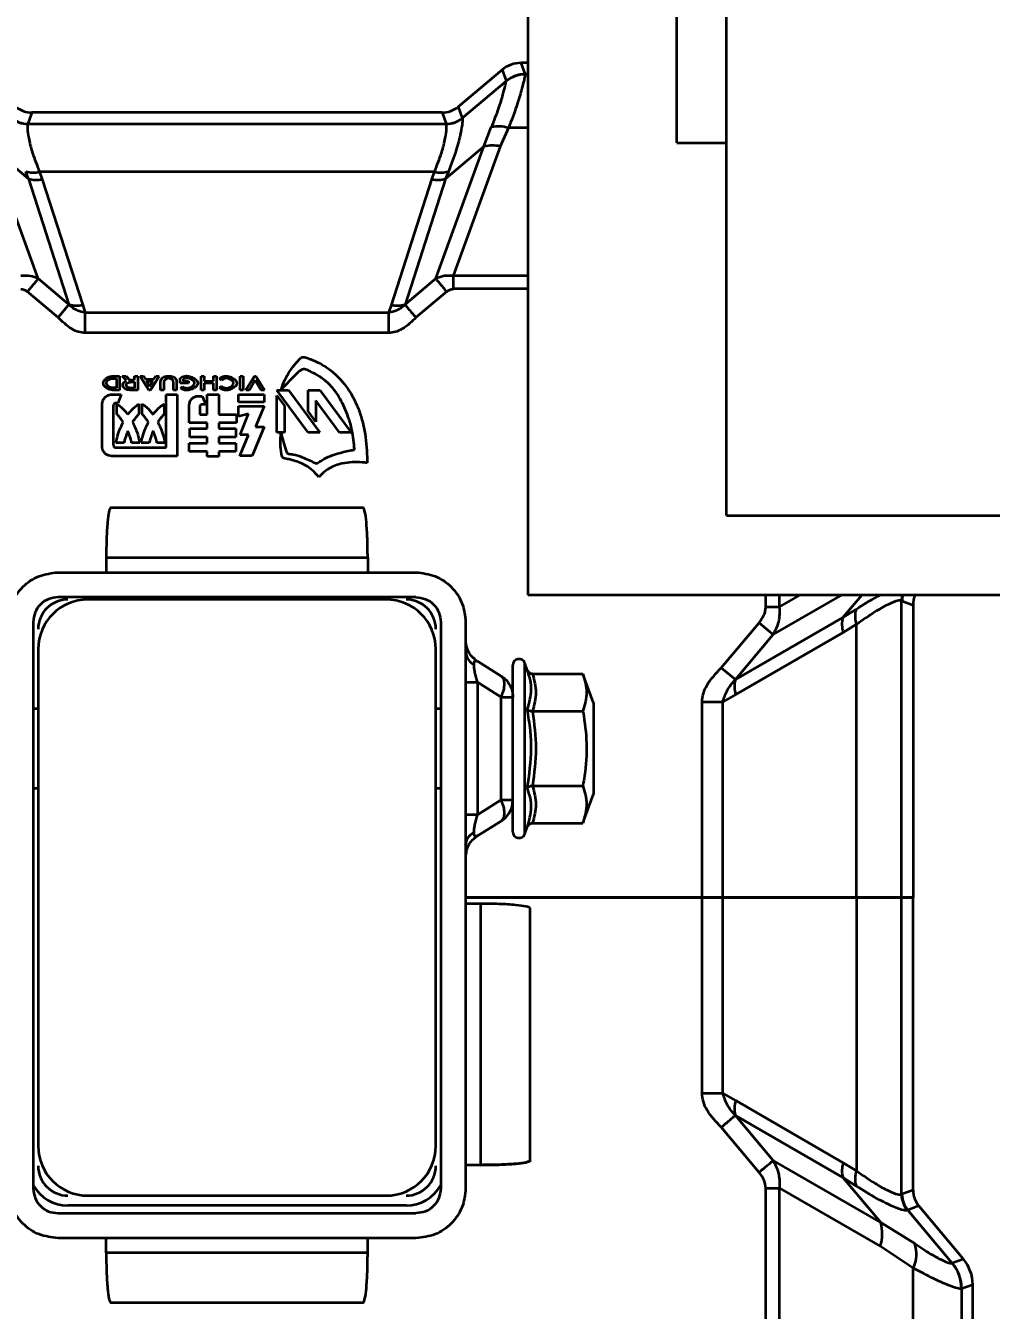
# Model space of a CAD drawing. Header units: millimetres. Extents: x 0 to 420, y 0 to 297.
# Drawn here: x 130.792 to 131.763, y 173.472 to 174.765 of the extents above; entities that cross this region are included whole.
import ezdxf

# ---------------------------------------------------------------- set-up
doc = ezdxf.new("R2010")
doc.units = ezdxf.units.MM
doc.layers.add('尺寸线层', color=150, linetype='Continuous')
doc.styles.add('SLDTEXTSTYLE2', font='TXT', dxfattribs={"width": 0.7})
doc.dimstyles.new('SLDDIMSTYLE0', dxfattribs={"dimtxt": 3.5, "dimasz": 3.302, "dimexe": 0, "dimexo": 0.0625, "dimgap": 0.875, "dimtad": 1, "dimdec": 1, "dimlfac": 100, "dimrnd": 1e-09, "dimzin": 12, "dimdsep": 46, "dimtxsty": 'SLDTEXTSTYLE2', "dimsah": 1, "dimcen": 0.09, "dimadec": 0, "dimazin": 3, "dimtfac": 1, "dimtdec": 3, "dimtofl": 0, "dimtmove": 0, "dimatfit": 3, "dimfxl": 0, "dimfrac": 2, "dimtolj": 1, "dimtzin": 12, "dimarcsym": 0})

# ---------------------------------------------------------------- blocks, each defined once
blk = doc.blocks.new('_D_6')
at = {"layer": '尺寸线层'}
for p, q in [((91.2154, 164.9172), (91.2154, 234.1922)), ((321.3154, 165.1871), (321.3154, 234.1922)), ((321.3154, 233.1922), (91.2154, 233.1922))]:
    blk.add_line(p, q, dxfattribs=at)
for points in [[(91.2154, 233.1922), (94.5174, 232.6842), (94.5174, 233.7002)], [(321.3154, 233.1922), (318.0134, 233.7002), (318.0134, 232.6842)]]:
    blk.add_solid(points, dxfattribs=at)
at = {"layer": '尺寸线层', "insert": (205.1726, 237.704), "char_height": 3.5, "attachment_point": 1, "style": 'SLDTEXTSTYLE2'}
blk.add_mtext('23010', dxfattribs=at)
blk = doc.blocks.new('_D_7')
at = {"layer": '尺寸线层'}
for p, q in [((70.597, 160.4022), (70.597, 246.1922)), ((332.8156, 175.1167), (332.8156, 246.1922)), ((332.8156, 245.1922), (70.597, 245.1922))]:
    blk.add_line(p, q, dxfattribs=at)
for points in [[(70.597, 245.1922), (73.899, 244.6842), (73.899, 245.7002)], [(332.8156, 245.1922), (329.5136, 245.7002), (329.5136, 244.6842)]]:
    blk.add_solid(points, dxfattribs=at)
at = {"layer": '尺寸线层', "insert": (202.8758, 249.704), "char_height": 3.5, "attachment_point": 1, "style": 'SLDTEXTSTYLE2'}
blk.add_mtext('26221.85', dxfattribs=at)

msp = doc.modelspace()

# ---------------------------------------------------------------- linework, layer by layer
at = {"color": 7, "linetype": 'Continuous', "lineweight": 35}
for p, q in [((131.297, 177.8203), (131.297, 174.1922)), ((131.497, 174.2722), (131.497, 177.4222)), ((131.447, 174.6472), (131.447, 177.0472)), ((131.2945, 174.7165), (131.2904, 174.7276)), ((131.297, 174.7276), (131.2904, 174.7276)), ((131.2712, 174.7206), (131.2269, 174.6834)), ((131.2712, 174.7206), (131.2752, 174.7095)), ((131.2945, 174.7165), (131.2945, 174.7161)), ((131.2945, 174.7165), (131.297, 174.7165)), ((131.2752, 174.7091), (131.231, 174.6721)), ((131.2752, 174.7095), (131.2752, 174.7091)), ((130.7982, 174.6776), (130.794, 174.6662)), ((131.2108, 174.6776), (130.7982, 174.6776)), ((131.2108, 174.6776), (131.215, 174.6662)), ((131.2269, 174.6834), (131.231, 174.6721)), ((130.794, 174.6661), (130.794, 174.6662)), ((131.215, 174.6661), (130.794, 174.6661)), ((131.215, 174.6661), (131.215, 174.6662)), ((131.231, 174.6721), (131.2311, 174.672)), ((131.2529, 174.6435), (131.2603, 174.663)), ((131.2775, 174.6622), (131.2693, 174.6436)), ((131.297, 174.6622), (131.2775, 174.6622)), ((131.447, 174.6472), (131.497, 174.6472)), ((130.8046, 174.5105), (130.7562, 174.6435)), ((130.7562, 174.6435), (130.7949, 174.611)), ((131.2045, 174.5105), (131.2529, 174.6435)), ((131.2529, 174.6435), (131.2142, 174.611)), ((131.2693, 174.6436), (131.2219, 174.5133)), ((130.7949, 174.611), (130.792, 174.6183)), ((130.7949, 174.611), (130.8355, 174.4845)), ((130.8059, 174.618), (130.8086, 174.6104)), ((131.2031, 174.618), (130.8059, 174.618)), ((130.8086, 174.6104), (130.8493, 174.4839)), ((131.1598, 174.4839), (131.2004, 174.6104)), ((131.2142, 174.611), (131.1735, 174.4845)), ((131.2004, 174.6104), (131.2031, 174.618)), ((131.2171, 174.6183), (131.2142, 174.611)), ((130.8355, 174.4845), (130.8046, 174.5105)), ((131.2045, 174.5105), (131.1735, 174.4845)), ((131.2219, 174.5133), (131.2219, 174.5001)), ((131.297, 174.5133), (131.2219, 174.5133)), ((130.8245, 174.4714), (130.7936, 174.4974)), ((131.2154, 174.4974), (131.1845, 174.4714)), ((131.297, 174.5001), (131.2219, 174.5001)), ((130.8245, 174.4714), (130.8355, 174.4845)), ((130.8493, 174.4839), (130.8518, 174.4762)), ((131.1573, 174.4762), (131.1598, 174.4839)), ((130.8518, 174.4559), (130.8518, 174.4762)), ((131.1573, 174.4762), (130.8518, 174.4762)), ((131.1573, 174.4559), (131.1573, 174.4762)), ((131.1573, 174.4559), (130.8518, 174.4559)), ((130.8787, 174.4123), (130.8864, 174.4123)), ((130.879, 174.4101), (130.8832, 174.4101)), ((130.8832, 174.4101), (130.8832, 174.4005)), ((130.8864, 174.4123), (130.8864, 174.3984)), ((130.889, 174.4123), (130.8929, 174.4123)), ((130.8935, 174.408), (130.889, 174.4123)), ((130.8929, 174.4123), (130.8967, 174.4084)), ((130.8976, 174.4085), (130.9014, 174.4085)), ((130.8977, 174.4065), (130.9014, 174.4065)), ((130.9014, 174.4123), (130.9047, 174.4123)), ((130.9014, 174.4085), (130.9014, 174.4123)), ((130.9014, 174.4065), (130.9014, 174.4004)), ((130.9047, 174.4123), (130.9047, 174.3984)), ((130.9071, 174.4123), (130.9104, 174.4123)), ((130.9158, 174.3984), (130.9071, 174.4123)), ((130.9104, 174.4123), (130.9123, 174.4092)), ((130.9123, 174.4092), (130.921, 174.4092)), ((130.9134, 174.4072), (130.9199, 174.4072)), ((130.9166, 174.4018), (130.9134, 174.4072)), ((130.9199, 174.4072), (130.9166, 174.4018)), ((130.9262, 174.4123), (130.9175, 174.3984)), ((130.921, 174.4092), (130.9228, 174.4123)), ((130.9228, 174.4123), (130.9262, 174.4123)), ((130.9277, 174.3984), (130.9277, 174.4067)), ((130.9309, 174.4061), (130.9309, 174.3984)), ((130.9407, 174.3984), (130.9407, 174.4061)), ((130.9438, 174.4067), (130.9438, 174.3984)), ((130.9472, 174.4054), (130.9472, 174.4104)), ((130.9556, 174.4054), (130.9472, 174.4054)), ((130.9479, 174.4002), (130.9499, 174.4019)), ((130.9504, 174.4092), (130.9504, 174.4074)), ((130.9504, 174.4074), (130.9556, 174.4074)), ((130.9556, 174.4074), (130.9556, 174.4054)), ((130.9683, 174.4123), (130.9715, 174.4123)), ((130.9683, 174.3984), (130.9683, 174.4123)), ((130.9715, 174.4123), (130.9715, 174.4073)), ((130.9715, 174.4073), (130.9807, 174.4073)), ((130.9715, 174.4053), (130.9715, 174.3984)), ((130.9807, 174.4053), (130.9715, 174.4053)), ((130.9807, 174.4123), (130.9838, 174.4123)), ((130.9807, 174.4073), (130.9807, 174.4123)), ((130.9807, 174.3984), (130.9807, 174.4053)), ((130.9838, 174.4123), (130.9838, 174.3984)), ((130.9894, 174.4083), (130.9869, 174.4098)), ((130.9869, 174.4009), (130.9894, 174.4024)), ((131.0076, 174.3984), (131.0076, 174.4123)), ((131.0076, 174.4123), (131.0108, 174.4123)), ((131.0108, 174.4123), (131.0108, 174.3984)), ((131.0134, 174.3984), (131.0221, 174.4123)), ((131.0228, 174.4083), (131.017, 174.3984)), ((131.0221, 174.4123), (131.0236, 174.4123)), ((131.0287, 174.3984), (131.0228, 174.4083)), ((131.0236, 174.4123), (131.0322, 174.3984)), ((130.8784, 174.3938), (130.8881, 174.3938)), ((130.8832, 174.4005), (130.8793, 174.4005)), ((130.8864, 174.3984), (130.8793, 174.3984)), ((130.8881, 174.3938), (130.8846, 174.3853)), ((130.9047, 174.3984), (130.8967, 174.3984)), ((130.9014, 174.4004), (130.8972, 174.4004)), ((130.9175, 174.3984), (130.9158, 174.3984)), ((130.9309, 174.3984), (130.9277, 174.3984)), ((130.9333, 174.3938), (130.9444, 174.3938)), ((130.9333, 174.3405), (130.9333, 174.3938)), ((130.9438, 174.3984), (130.9407, 174.3984)), ((130.9444, 174.3938), (130.9444, 174.332)), ((130.9657, 174.3923), (130.9695, 174.3923)), ((130.9715, 174.3984), (130.9683, 174.3984)), ((130.9695, 174.3923), (130.9732, 174.3839)), ((130.9744, 174.3938), (130.9863, 174.3938)), ((130.9744, 174.3739), (130.9744, 174.3938)), ((130.9838, 174.3984), (130.9807, 174.3984)), ((130.9863, 174.3938), (130.9863, 174.3739)), ((131.0059, 174.3862), (131.0059, 174.3938)), ((131.0059, 174.3938), (131.0319, 174.3938)), ((131.0108, 174.3984), (131.0076, 174.3984)), ((131.017, 174.3984), (131.0134, 174.3984)), ((131.0322, 174.3984), (131.0287, 174.3984)), ((131.0319, 174.3938), (131.0319, 174.3862)), ((131.0445, 174.3983), (131.0563, 174.3983)), ((131.076, 174.3558), (131.0445, 174.3983)), ((131.0445, 174.3558), (131.0445, 174.393)), ((131.0445, 174.393), (131.0524, 174.3824)), ((131.0563, 174.3983), (131.0879, 174.3558)), ((131.076, 174.3983), (131.0879, 174.3983)), ((131.076, 174.377), (131.076, 174.3983)), ((131.0879, 174.3983), (131.1195, 174.3558)), ((130.869, 174.3414), (130.869, 174.3845)), ((130.8801, 174.3827), (130.8801, 174.3431)), ((130.8846, 174.3853), (130.8828, 174.3853)), ((130.8836, 174.3743), (130.8836, 174.3845)), ((130.9058, 174.3845), (130.9058, 174.3743)), ((130.909, 174.3743), (130.909, 174.3845)), ((130.9313, 174.3845), (130.9313, 174.3743)), ((130.9564, 174.3655), (130.9564, 174.383)), ((130.9671, 174.3815), (130.9671, 174.3739)), ((130.9732, 174.3839), (130.9697, 174.3839)), ((131.0319, 174.3862), (131.0059, 174.3862)), ((131.0059, 174.3821), (131.0319, 174.3821)), ((131.0059, 174.3719), (131.0059, 174.3821)), ((131.0319, 174.3821), (131.0231, 174.3612)), ((131.0524, 174.3824), (131.0524, 174.3558)), ((131.0839, 174.3664), (131.076, 174.377)), ((131.1076, 174.3558), (131.0839, 174.3877)), ((131.0839, 174.3877), (131.0839, 174.3664)), ((130.9744, 174.3655), (130.9564, 174.3655)), ((130.9671, 174.3739), (130.9744, 174.3739)), ((130.9744, 174.3598), (130.9744, 174.3655)), ((130.9863, 174.3739), (131.004, 174.3739)), ((130.9863, 174.3655), (130.9863, 174.3598)), ((131.004, 174.3655), (130.9863, 174.3655)), ((131.004, 174.3739), (131.004, 174.3655)), ((131.0161, 174.3743), (131.0059, 174.3719)), ((131.0076, 174.3534), (131.0161, 174.3743)), ((130.9572, 174.3598), (130.9744, 174.3598)), ((130.9572, 174.351), (130.9572, 174.3598)), ((130.9744, 174.351), (130.9572, 174.351)), ((130.9744, 174.3449), (130.9744, 174.351)), ((130.9863, 174.3598), (131.0032, 174.3598)), ((130.9863, 174.351), (130.9863, 174.3449)), ((131.0032, 174.351), (130.9863, 174.351)), ((131.0032, 174.3598), (131.0032, 174.351)), ((131.0073, 174.3322), (131.0161, 174.3534)), ((131.0161, 174.3534), (131.0076, 174.3534)), ((131.0319, 174.3612), (131.0199, 174.3322)), ((131.0231, 174.3612), (131.0319, 174.3612)), ((131.0524, 174.3558), (131.0445, 174.3558)), ((131.0879, 174.3558), (131.076, 174.3558)), ((131.1195, 174.3558), (131.1076, 174.3558)), ((130.8909, 174.3452), (130.8827, 174.3452)), ((130.8828, 174.3405), (130.9333, 174.3405)), ((130.9067, 174.3452), (130.8985, 174.3452)), ((130.9163, 174.3452), (130.9081, 174.3452)), ((130.9321, 174.3452), (130.924, 174.3452)), ((130.9564, 174.3449), (130.9744, 174.3449)), ((130.9564, 174.3365), (130.9564, 174.3449)), ((130.9744, 174.3365), (130.9564, 174.3365)), ((130.9744, 174.3316), (130.9744, 174.3365)), ((130.9863, 174.3449), (131.0033, 174.3449)), ((130.9863, 174.3365), (130.9863, 174.3316)), ((131.0033, 174.3365), (130.9863, 174.3365)), ((131.0033, 174.3449), (131.0033, 174.3365)), ((130.9444, 174.332), (130.8784, 174.332)), ((130.9863, 174.3316), (130.9744, 174.3316)), ((131.0199, 174.3322), (131.0073, 174.3322)), ((131.1314, 174.2799), (130.8776, 174.2799)), ((131.1314, 174.2799), (131.1315, 174.2799)), ((131.497, 174.2722), (131.797, 174.2722)), ((130.873, 174.2299), (131.136, 174.2299)), ((130.873, 174.2299), (130.873, 174.2149)), ((131.136, 174.2299), (131.136, 174.2149)), ((131.1361, 174.2299), (131.1361, 174.2149)), ((130.8245, 174.2149), (131.1845, 174.2149)), ((131.1845, 174.1899), (130.8245, 174.1899)), ((131.1545, 174.1876), (130.8545, 174.1876)), ((131.297, 174.1922), (145.297, 174.1922)), ((131.5364, 174.1801), (131.5364, 174.1922)), ((131.5438, 174.1523), (131.6131, 174.1922)), ((131.5503, 174.1801), (131.5713, 174.1922)), ((131.5503, 174.1801), (131.5503, 174.1922)), ((131.614, 174.1694), (131.6332, 174.1922)), ((131.6729, 173.8876), (131.6729, 174.1864)), ((131.6734, 174.1861), (131.6729, 174.1864)), ((131.6734, 174.1861), (131.6845, 174.182)), ((131.6845, 174.182), (131.6845, 173.8876)), ((131.5058, 174.1069), (131.614, 174.1694)), ((131.5364, 174.1801), (131.5503, 174.1801)), ((131.614, 174.1694), (131.6271, 174.1776)), ((130.7995, 174.1649), (130.7995, 173.5949)), ((131.2095, 174.1649), (131.2095, 173.5949)), ((131.2345, 174.1649), (131.2345, 173.5949)), ((131.4916, 174.1188), (131.5296, 174.1642)), ((131.6276, 174.1626), (131.6143, 174.1545)), ((131.6276, 173.8876), (131.6276, 174.1626)), ((131.236, 174.1376), (131.2347, 174.1438)), ((131.5058, 174.1069), (131.5438, 174.1523)), ((131.6143, 174.1545), (131.5061, 174.092)), ((130.8045, 174.1376), (130.8045, 173.6376)), ((131.2045, 173.6376), (131.2045, 174.1376)), ((131.237, 174.1359), (131.2352, 174.1407)), ((131.2455, 174.1259), (131.2438, 174.1273)), ((131.2457, 174.1255), (131.2463, 174.1255)), ((131.2463, 174.1255), (131.2703, 174.1105)), ((131.282, 174.0893), (131.282, 174.1214)), ((131.2965, 174.1167), (131.294, 174.1235)), ((131.294, 173.9517), (131.294, 174.1235)), ((131.4916, 174.1188), (131.5058, 174.1069)), ((131.2463, 174.1043), (131.2463, 173.9709)), ((131.2463, 174.1043), (131.2703, 174.0893)), ((131.3017, 174.1127), (131.3524, 174.1127)), ((131.363, 174.0836), (131.3524, 174.1127)), ((131.5061, 174.092), (131.4932, 174.0846)), ((130.8045, 174.0776), (130.7995, 174.0776)), ((131.2095, 174.0776), (131.2045, 174.0776)), ((131.2703, 173.9858), (131.2703, 174.0893)), ((131.2703, 174.0893), (131.282, 174.0893)), ((131.282, 173.9858), (131.282, 174.0893)), ((131.363, 174.0836), (131.363, 173.9916)), ((131.4723, 174.0846), (131.4932, 174.0846)), ((131.4723, 173.8876), (131.4723, 174.0846)), ((131.4932, 173.8876), (131.4932, 174.0846)), ((131.3017, 174.0751), (131.3524, 174.0751)), ((131.3017, 174.0001), (131.3524, 174.0001)), ((130.7995, 173.9976), (130.8045, 173.9976)), ((131.2045, 173.9976), (131.2095, 173.9976)), ((131.3524, 173.9626), (131.363, 173.9916)), ((131.2463, 173.9709), (131.2703, 173.9858)), ((131.2703, 173.9858), (131.282, 173.9858)), ((131.282, 173.9538), (131.282, 173.9858)), ((131.2463, 173.9497), (131.2703, 173.9646)), ((131.3017, 173.9626), (131.3524, 173.9626)), ((131.294, 173.9517), (131.2965, 173.9585)), ((131.2351, 173.9354), (131.2345, 173.9285)), ((131.2347, 173.9314), (131.236, 173.9376)), ((131.2352, 173.9345), (131.237, 173.9393)), ((131.2349, 173.9314), (131.2352, 173.9337)), ((131.2345, 173.8876), (131.4723, 173.8876)), ((131.4723, 173.8876), (131.2345, 173.8876)), ((131.4932, 173.8876), (131.4723, 173.8876)), ((131.4723, 173.6906), (131.4723, 173.8876)), ((131.4723, 173.8876), (131.4932, 173.8876)), ((131.6276, 173.8876), (131.4932, 173.8876)), ((131.4932, 173.6906), (131.4932, 173.8876)), ((131.4932, 173.8876), (131.6276, 173.8876)), ((131.6729, 173.8876), (131.6276, 173.8876)), ((131.6276, 173.8876), (131.6276, 173.6126)), ((131.6276, 173.8876), (131.6729, 173.8876)), ((131.6845, 173.8876), (131.6729, 173.8876)), ((131.6729, 173.5888), (131.6729, 173.8876)), ((131.6729, 173.8876), (131.6845, 173.8876)), ((131.6845, 173.5932), (131.6845, 173.8876)), ((131.2495, 173.8814), (131.2345, 173.8814)), ((131.2495, 173.8814), (131.2495, 173.6184)), ((131.2995, 173.623), (131.2995, 173.8768)), ((131.4723, 173.6906), (131.4932, 173.6906)), ((131.5061, 173.6832), (131.4932, 173.6906)), ((131.6143, 173.6207), (131.5061, 173.6832)), ((131.5438, 173.623), (131.5058, 173.6683)), ((131.5058, 173.6683), (131.614, 173.6058)), ((131.5296, 173.611), (131.4916, 173.6564)), ((131.2495, 173.6184), (131.2345, 173.6184)), ((131.652, 173.5605), (131.5438, 173.623)), ((131.6276, 173.6126), (131.6143, 173.6207)), ((131.614, 173.6058), (131.652, 173.5605)), ((131.6271, 173.5976), (131.614, 173.6058)), ((130.8545, 173.5876), (131.1545, 173.5876)), ((131.5364, 173.3826), (131.5364, 173.5951)), ((131.5364, 173.5951), (131.5503, 173.5951)), ((131.5503, 173.5951), (131.6515, 173.5367)), ((131.5503, 173.3826), (131.5503, 173.5951)), ((131.6729, 173.5888), (131.6734, 173.5891)), ((131.6845, 173.5932), (131.6734, 173.5891)), ((131.1745, 173.5776), (130.8345, 173.5776)), ((131.6904, 173.5772), (131.6792, 173.5731)), ((131.7352, 173.5237), (131.6904, 173.5772)), ((130.8245, 173.5699), (131.1845, 173.5699)), ((131.652, 173.5605), (131.6863, 173.5393)), ((131.6792, 173.5731), (131.6788, 173.5728)), ((131.724, 173.5197), (131.6792, 173.5731)), ((131.1845, 173.5449), (130.8245, 173.5449)), ((130.873, 173.5299), (130.873, 173.5449)), ((131.136, 173.5299), (131.136, 173.5449)), ((131.1361, 173.5299), (131.1361, 173.5449)), ((131.6848, 173.5147), (131.6515, 173.5367)), ((131.136, 173.5299), (130.873, 173.5299)), ((131.7352, 173.5237), (131.724, 173.5197)), ((131.6848, 173.2665), (131.6848, 173.5147)), ((131.7238, 173.5195), (131.724, 173.5197)), ((131.7334, 173.494), (131.7445, 173.4981)), ((131.7445, 173.2276), (131.7445, 173.4981)), ((131.7334, 173.494), (131.7331, 173.4939)), ((131.7331, 173.4939), (131.7331, 173.2665)), ((130.8776, 173.4799), (131.1314, 173.4799)), ((131.1315, 173.4799), (131.1314, 173.4799))]:
    msp.add_line(p, q, dxfattribs=at)
at = {"color": 7, "linetype": 'Continuous', "lineweight": 35, "flags": 128}
msp.add_lwpolyline([(131.5296, 174.1642), (131.5319, 174.1623), (131.5341, 174.1604), (131.5362, 174.1586), (131.5382, 174.157), (131.54, 174.1555), (131.5415, 174.1542), (131.5428, 174.1531), (131.5438, 174.1523)], dxfattribs=at)
at = {"color": 7, "linetype": 'Continuous', "lineweight": 35}
for centre, radius, start, end in [((131.2945, 174.6864), 0.03, 90.0586, 129.9414), ((131.2944, 174.6861), 0.03, 89.859, 129.7499), ((130.7941, 174.6913), 0.025, 230.0586, 269.9414), ((130.794, 174.6912), 0.025, 230.0357, 269.9067), ((131.215, 174.6913), 0.025, 270.0586, 309.9414), ((131.215, 174.6912), 0.025, 270.0933, 309.9643), ((131.2674, 174.6307), 0.033, 72.1572, 102.5019), ((131.2614, 174.6082), 0.0363, 77.3368, 103.5701), ((130.7995, 174.6465), 0.0292, 254.9938, 282.6645), ((130.8029, 174.6401), 0.0302, 254.4497, 280.7966), ((131.2061, 174.6401), 0.0302, 259.2034, 285.5503), ((131.2095, 174.6465), 0.0292, 257.3355, 285.0062), ((130.8436, 174.5136), 0.0302, 254.4498, 280.7965), ((131.1654, 174.5136), 0.0302, 259.2033, 285.5504), ((130.8545, 174.1376), 0.05, 90, 180), ((130.8345, 174.1576), 0.03, 90, 180), ((131.1545, 174.1376), 0.05, 0, 90), ((131.1745, 174.1576), 0.03, 0, 90), ((131.6979, 174.1863), 0.025, 166.2562, 179.8464), ((131.6984, 174.186), 0.025, 165.6746, 179.9422), ((131.6381, 174.1625), 0.0251, 163.9657, 198.5164), ((131.6502, 174.1709), 0.024, 163.7993, 200.3661), ((131.2882, 174.1214), 0.00619, 20, 180), ((131.5299, 174.1), 0.0251, 163.9657, 198.5164), ((131.2882, 173.9538), 0.00619, 180, 340), ((131.5299, 173.6752), 0.0251, 161.4836, 196.0343), ((130.8545, 173.6376), 0.05, 180, 270), ((131.1545, 173.6376), 0.05, 270, 0), ((130.8345, 173.6176), 0.03, 180, 270), ((131.1745, 173.6176), 0.03, 270, 0), ((131.6381, 173.6127), 0.0251, 161.4836, 196.0343), ((131.6502, 173.6043), 0.024, 159.6339, 196.2007), ((130.8345, 173.6176), 0.04, 208.955, 270), ((131.1745, 173.6176), 0.04, 270, 331.045), ((131.6979, 173.5889), 0.025, 180.1661, 220.0321), ((131.6984, 173.5892), 0.025, 180.0586, 219.9414), ((131.6135, 173.5494), 0.0401, 341.4836, 16.0343), ((131.6525, 173.529), 0.0354, 336.1372, 16.9623), ((131.6931, 173.4938), 0.0401, 0.1269, 39.9924), ((131.6933, 173.494), 0.0401, 0.0586, 39.9414)]:
    msp.add_arc(centre, radius, start, end, dxfattribs=at)
for centre, major_axis, start_param, end_param in [((131.2904, 174.6976), (0.0103, -0.0282), 2.793026, 3.49016), ((130.7982, 174.7026), (0.0086, 0.0235), 2.793026, 3.49016), ((131.2108, 174.7026), (0.0086, -0.0235), 5.934618, 6.631752), ((131.7095, 174.182), (0.0235, -0.0086), 3.068752, 3.49016), ((131.7095, 173.5932), (0.0235, 0.0086), 2.793026, 3.49016), ((131.7045, 173.498), (-0.0376, -0.0137), 2.793026, 3.49016)]:
    msp.add_ellipse(centre, major_axis=major_axis, ratio=0.998448, start_param=start_param, end_param=end_param, dxfattribs=at)
for points, knots in [([(131.2945, 174.7161), (131.2943, 174.7152), (131.2939, 174.7135), (131.2926, 174.708), (131.2908, 174.7009), (131.2885, 174.6928), (131.2848, 174.6808), (131.2805, 174.6697), (131.2775, 174.6622)], [0, 0, 0, 0, 0.166395, 0.326802, 0.479925, 0.610174, 0.735331, 1, 1, 1, 1]), ([(131.2603, 174.663), (131.2617, 174.6662), (131.2645, 174.6728), (131.2677, 174.6815), (131.2702, 174.6892), (131.2726, 174.6975), (131.2745, 174.7055), (131.275, 174.7079), (131.2752, 174.7091)], [0, 0, 0, 0, 0.128995, 0.260465, 0.386664, 0.51504, 0.752772, 1, 1, 1, 1]), ([(130.794, 174.6661), (130.7938, 174.665), (130.7934, 174.6628), (130.7948, 174.6523), (130.7981, 174.6377), (130.8033, 174.6246), (130.8059, 174.618)], [0, 0, 0, 0, 0.262701, 0.501004, 0.750686, 1, 1, 1, 1]), ([(131.2031, 174.618), (131.2057, 174.6246), (131.2109, 174.6377), (131.2142, 174.6523), (131.2157, 174.6628), (131.2152, 174.665), (131.215, 174.6661)], [0, 0, 0, 0, 0.249344, 0.499045, 0.737295, 1, 1, 1, 1]), ([(131.2311, 174.672), (131.2312, 174.6708), (131.2315, 174.6685), (131.2296, 174.6572), (131.2257, 174.6408), (131.22, 174.6258), (131.2171, 174.6183)], [0, 0, 0, 0, 0.247443, 0.48656, 0.74027, 1, 1, 1, 1]), ([(130.8046, 174.5105), (130.802, 174.5115), (130.7966, 174.5137), (130.7904, 174.5134), (130.7871, 174.5133)], [0, 0, 0, 0, 0.466493, 1, 1, 1, 1]), ([(130.8046, 174.5105), (130.8039, 174.5097), (130.8027, 174.5082), (130.8, 174.505), (130.7969, 174.5013), (130.7947, 174.4987), (130.7936, 174.4974)], [0, 0, 0, 0, 0.245847, 0.499999, 0.754151, 1, 1, 1, 1]), ([(131.2219, 174.5133), (131.2189, 174.5134), (131.2127, 174.5138), (131.2073, 174.5116), (131.2045, 174.5105)], [0, 0, 0, 0, 0.487848, 1, 1, 1, 1]), ([(131.2154, 174.4974), (131.2144, 174.4987), (131.2122, 174.5013), (131.2091, 174.505), (131.2064, 174.5082), (131.2051, 174.5097), (131.2045, 174.5105)], [0, 0, 0, 0, 0.245849, 0.500001, 0.754152, 1, 1, 1, 1]), ([(130.7871, 174.5001), (130.7877, 174.5), (130.7888, 174.5), (130.7911, 174.4992), (130.7926, 174.4981), (130.7936, 174.4974)], [0, 0, 0, 0, 0.232062, 0.478453, 1, 1, 1, 1]), ([(131.2154, 174.4974), (131.2165, 174.4981), (131.2179, 174.4992), (131.2202, 174.5), (131.2214, 174.5), (131.2219, 174.5001)], [0, 0, 0, 0, 0.5217825, 0.7693247, 1, 1, 1, 1]), ([(130.8518, 174.4762), (130.849, 174.4768), (130.8447, 174.4778), (130.8392, 174.4809), (130.8368, 174.4832), (130.8355, 174.4845)], [0, 0, 0, 0, 0.4521486, 0.7055371, 1, 1, 1, 1]), ([(131.1735, 174.4845), (131.1722, 174.4832), (131.1698, 174.4809), (131.1643, 174.4778), (131.16, 174.4768), (131.1573, 174.4762)], [0, 0, 0, 0, 0.294463, 0.547852, 1, 1, 1, 1]), ([(131.1845, 174.4714), (131.1834, 174.4727), (131.1812, 174.4753), (131.1781, 174.479), (131.1754, 174.4822), (131.1741, 174.4837), (131.1735, 174.4845)], [0, 0, 0, 0, 0.245848, 0.5, 0.754152, 1, 1, 1, 1]), ([(130.8518, 174.4559), (130.8495, 174.4561), (130.8448, 174.4565), (130.835, 174.4613), (130.8289, 174.4672), (130.8245, 174.4714)], [0, 0, 0, 0, 0.209288, 0.438923, 1, 1, 1, 1]), ([(131.1845, 174.4714), (131.1802, 174.4672), (131.174, 174.4613), (131.1643, 174.4565), (131.1595, 174.4561), (131.1573, 174.4559)], [0, 0, 0, 0, 0.5586189, 0.7893395, 1, 1, 1, 1]), ([(131.0493, 174.3993), (131.0497, 174.4009), (131.051, 174.4058), (131.055, 174.4133), (131.0606, 174.422), (131.0653, 174.4272), (131.0677, 174.4298)], [0, 0, 0, 0, 0.138868, 0.417722, 0.706333, 1, 1, 1, 1]), ([(131.0677, 174.4298), (131.0682, 174.4303), (131.0691, 174.4311), (131.0707, 174.4316), (131.0722, 174.4316), (131.0731, 174.4313), (131.0736, 174.4311)], [0, 0, 0, 0, 0.319453, 0.543111, 0.766311, 1, 1, 1, 1]), ([(131.0736, 174.4311), (131.0752, 174.4306), (131.0831, 174.4279), (131.0984, 174.42), (131.1124, 174.4058), (131.1215, 174.3911), (131.1269, 174.3793), (131.1308, 174.3669), (131.1346, 174.3497), (131.1351, 174.3365), (131.1355, 174.3276)], [0, 0, 0, 0, 0.03865, 0.194338, 0.392706, 0.493149, 0.593544, 0.693896, 0.794211, 1, 1, 1, 1]), ([(131.1181, 174.3664), (131.1175, 174.368), (131.1148, 174.3759), (131.1101, 174.3867), (131.1029, 174.398), (131.0939, 174.4085), (131.0836, 174.4146), (131.0752, 174.4185), (131.0726, 174.4194), (131.0705, 174.4193), (131.0675, 174.4179), (131.0605, 174.4109), (131.0542, 174.4043), (131.0493, 174.3993)], [0, 0, 0, 0, 0.0481692, 0.2413794, 0.3378802, 0.4339156, 0.6397005, 0.6757973, 0.7018074, 0.7183687, 0.7348884, 0.7963552, 1, 1, 1, 1]), ([(130.8793, 174.3984), (130.8785, 174.3985), (130.8763, 174.3987), (130.8734, 174.4002), (130.8713, 174.4021), (130.8703, 174.4037), (130.8699, 174.4052), (130.8702, 174.4067), (130.8711, 174.4085), (130.8732, 174.4105), (130.8759, 174.412), (130.878, 174.4122), (130.8787, 174.4123)], [0, 0, 0, 0, 0.103068, 0.272975, 0.380129, 0.450745, 0.504132, 0.557726, 0.630958, 0.750137, 0.907593, 1, 1, 1, 1]), ([(130.8793, 174.4005), (130.8788, 174.4006), (130.8773, 174.4008), (130.8754, 174.4018), (130.874, 174.4032), (130.8734, 174.4043), (130.8732, 174.4054), (130.8734, 174.4064), (130.8741, 174.4077), (130.8755, 174.409), (130.8773, 174.4099), (130.8785, 174.4101), (130.879, 174.4101)], [0, 0, 0, 0, 0.107522, 0.269023, 0.38047, 0.452163, 0.50862, 0.565188, 0.646662, 0.775363, 0.910485, 1, 1, 1, 1]), ([(130.8967, 174.3984), (130.8959, 174.3984), (130.8941, 174.3987), (130.8919, 174.3998), (130.8904, 174.4011), (130.8897, 174.4022), (130.8895, 174.4033), (130.8897, 174.4045), (130.8905, 174.4058), (130.8917, 174.4072), (130.893, 174.4077), (130.8935, 174.408)], [0, 0, 0, 0, 0.147974, 0.353463, 0.450206, 0.530143, 0.591907, 0.65363, 0.750939, 0.887099, 1, 1, 1, 1]), ([(130.8972, 174.4004), (130.8968, 174.4005), (130.896, 174.4005), (130.8952, 174.4009), (130.8947, 174.4012), (130.8943, 174.4015), (130.8939, 174.4018), (130.8935, 174.4022), (130.8931, 174.4027), (130.893, 174.4033), (130.893, 174.4036), (130.893, 174.4039), (130.8932, 174.4043), (130.8935, 174.4047), (130.8938, 174.405), (130.8942, 174.4053), (130.8945, 174.4055), (130.8949, 174.4057), (130.8953, 174.4059), (130.8956, 174.406), (130.896, 174.4062), (130.8964, 174.4063), (130.8968, 174.4064), (130.8972, 174.4065), (130.8976, 174.4065), (130.8977, 174.4065)], [0, 0, 0, 0, 0.104931, 0.188559, 0.230252, 0.271948, 0.313654, 0.355384, 0.425825, 0.468883, 0.490273, 0.510955, 0.563746, 0.591003, 0.644663, 0.671402, 0.698138, 0.751654, 0.778385, 0.805115, 0.858613, 0.885344, 0.912077, 0.955815, 1, 1, 1, 1]), ([(130.8967, 174.4084), (130.8968, 174.4084), (130.8969, 174.4084), (130.8972, 174.4085), (130.8975, 174.4085), (130.8976, 174.4085)], [0, 0, 0, 0, 0.253407, 0.506797, 1, 1, 1, 1]), ([(130.9277, 174.4067), (130.9277, 174.4071), (130.9278, 174.4082), (130.9287, 174.4097), (130.93, 174.4111), (130.9322, 174.4122), (130.9354, 174.4126), (130.9386, 174.4124), (130.9413, 174.4113), (130.9428, 174.4098), (130.9437, 174.4082), (130.9438, 174.4071), (130.9438, 174.4067)], [0, 0, 0, 0, 0.057396, 0.142461, 0.228893, 0.320305, 0.471061, 0.658867, 0.756094, 0.853964, 0.944424, 1, 1, 1, 1]), ([(130.9407, 174.4061), (130.9406, 174.4065), (130.9405, 174.4073), (130.9398, 174.4084), (130.9386, 174.4095), (130.9369, 174.4102), (130.9351, 174.4103), (130.9335, 174.4098), (130.9321, 174.4089), (130.9312, 174.4077), (130.9309, 174.4068), (130.9309, 174.4063), (130.9309, 174.4061)], [0, 0, 0, 0, 0.075155, 0.16832, 0.291124, 0.415852, 0.54785, 0.661465, 0.788026, 0.890381, 0.967538, 1, 1, 1, 1]), ([(130.9472, 174.4104), (130.9487, 174.4112), (130.9514, 174.4126), (130.9562, 174.4126), (130.9601, 174.4112), (130.9629, 174.4092), (130.9644, 174.4076), (130.965, 174.4062), (130.9651, 174.405), (130.9647, 174.4037), (130.9636, 174.402), (130.9609, 174.3999), (130.9572, 174.3984), (130.953, 174.398), (130.95, 174.3989), (130.9484, 174.3999), (130.9479, 174.4002)], [0, 0, 0, 0, 0.120432, 0.213162, 0.331684, 0.413005, 0.455865, 0.488872, 0.514902, 0.540892, 0.583063, 0.658706, 0.781016, 0.867724, 0.954736, 1, 1, 1, 1]), ([(130.9499, 174.4019), (130.9506, 174.4015), (130.952, 174.4006), (130.9545, 174.4003), (130.9571, 174.4008), (130.9592, 174.4018), (130.9607, 174.403), (130.9615, 174.4041), (130.9618, 174.4051), (130.9617, 174.406), (130.9612, 174.4072), (130.9598, 174.4086), (130.9576, 174.4099), (130.9548, 174.4106), (130.9524, 174.4102), (130.951, 174.4095), (130.9504, 174.4092)], [0, 0, 0, 0, 0.08987, 0.176538, 0.263027, 0.362446, 0.423179, 0.470099, 0.500982, 0.532068, 0.57022, 0.633522, 0.742023, 0.836258, 0.931198, 1, 1, 1, 1]), ([(130.9869, 174.4098), (130.9878, 174.4105), (130.9898, 174.412), (130.9933, 174.4127), (130.9972, 174.4121), (131.0004, 174.4106), (131.0028, 174.4086), (131.0039, 174.4071), (131.0043, 174.4057), (131.0042, 174.4043), (131.0034, 174.4027), (131.0014, 174.4007), (130.998, 174.3988), (130.9939, 174.3979), (130.9902, 174.3986), (130.9881, 174.3999), (130.987, 174.4007), (130.9869, 174.4009)], [0, 0, 0, 0, 0.08519, 0.168963, 0.246186, 0.360946, 0.418211, 0.462463, 0.491745, 0.521214, 0.557381, 0.617071, 0.720017, 0.827682, 0.905205, 0.982624, 1, 1, 1, 1]), ([(130.9894, 174.4024), (130.9899, 174.4019), (130.9911, 174.401), (130.9933, 174.4003), (130.9958, 174.4005), (130.9981, 174.4015), (130.9998, 174.4028), (131.0006, 174.404), (131.0009, 174.405), (131.0009, 174.406), (131.0003, 174.4072), (130.999, 174.4086), (130.9967, 174.4098), (130.9941, 174.4104), (130.9917, 174.4099), (130.9902, 174.4091), (130.9895, 174.4084), (130.9894, 174.4083)], [0, 0, 0, 0, 0.079836, 0.158698, 0.232948, 0.337554, 0.41275, 0.456024, 0.489191, 0.522624, 0.56103, 0.622793, 0.723203, 0.826712, 0.901133, 0.975506, 1, 1, 1, 1]), ([(130.869, 174.3845), (130.8691, 174.3855), (130.8693, 174.3877), (130.871, 174.3904), (130.8733, 174.3925), (130.876, 174.3936), (130.8777, 174.3938), (130.8784, 174.3938)], [0, 0, 0, 0, 0.217033, 0.432668, 0.640579, 0.859649, 1, 1, 1, 1]), ([(130.9564, 174.383), (130.9565, 174.3841), (130.9567, 174.3862), (130.9583, 174.389), (130.9607, 174.3911), (130.9633, 174.3922), (130.9651, 174.3923), (130.9657, 174.3923)], [0, 0, 0, 0, 0.218278, 0.435149, 0.644163, 0.864466, 1, 1, 1, 1]), ([(130.8828, 174.3853), (130.8825, 174.3853), (130.8818, 174.3852), (130.8809, 174.3847), (130.8804, 174.384), (130.8801, 174.3833), (130.8801, 174.3828), (130.8801, 174.3827)], [0, 0, 0, 0, 0.23459, 0.4696301, 0.6836997, 0.8787885, 1, 1, 1, 1]), ([(130.8836, 174.3845), (130.8849, 174.3835), (130.8877, 174.3815), (130.8914, 174.3779), (130.8936, 174.3751), (130.8947, 174.3737)], [0, 0, 0, 0, 0.3225082, 0.6590596, 1, 1, 1, 1]), ([(130.8947, 174.3737), (130.8958, 174.375), (130.8979, 174.3777), (130.9015, 174.3814), (130.9044, 174.3834), (130.9058, 174.3845)], [0, 0, 0, 0, 0.323586, 0.659323, 1, 1, 1, 1]), ([(130.909, 174.3845), (130.9104, 174.3835), (130.9132, 174.3815), (130.9169, 174.3779), (130.919, 174.3751), (130.9201, 174.3737)], [0, 0, 0, 0, 0.3238446, 0.659773, 1, 1, 1, 1]), ([(130.9201, 174.3737), (130.9211, 174.375), (130.9232, 174.3777), (130.9269, 174.3814), (130.9298, 174.3834), (130.9313, 174.3845)], [0, 0, 0, 0, 0.322168, 0.658364, 1, 1, 1, 1]), ([(130.9697, 174.3839), (130.9694, 174.3839), (130.9688, 174.3839), (130.968, 174.3835), (130.9674, 174.3829), (130.9671, 174.3822), (130.9671, 174.3817), (130.9671, 174.3815)], [0, 0, 0, 0, 0.2727578, 0.4578419, 0.6443533, 0.8508999, 1, 1, 1, 1]), ([(130.8827, 174.3452), (130.8831, 174.3468), (130.884, 174.3512), (130.8863, 174.3583), (130.8888, 174.3635), (130.89, 174.3661)], [0, 0, 0, 0, 0.22528, 0.610558, 1, 1, 1, 1]), ([(130.89, 174.3661), (130.8891, 174.3675), (130.8876, 174.3696), (130.8854, 174.3723), (130.8842, 174.3736), (130.8836, 174.3743)], [0, 0, 0, 0, 0.481223, 0.740091, 1, 1, 1, 1]), ([(130.9058, 174.3743), (130.9047, 174.373), (130.9029, 174.3711), (130.9009, 174.3683), (130.8999, 174.3669), (130.8994, 174.3661)], [0, 0, 0, 0, 0.484106, 0.741689, 1, 1, 1, 1]), ([(130.8994, 174.3661), (130.9002, 174.3646), (130.9021, 174.3605), (130.9048, 174.3536), (130.9061, 174.348), (130.9067, 174.3452)], [0, 0, 0, 0, 0.225097, 0.610128, 1, 1, 1, 1]), ([(130.9081, 174.3452), (130.9084, 174.3468), (130.9094, 174.3512), (130.9117, 174.3583), (130.9142, 174.3635), (130.9154, 174.3661)], [0, 0, 0, 0, 0.225279, 0.610555, 1, 1, 1, 1]), ([(130.9154, 174.3661), (130.9145, 174.3675), (130.913, 174.3696), (130.9109, 174.3723), (130.9096, 174.3736), (130.909, 174.3743)], [0, 0, 0, 0, 0.48414, 0.741719, 1, 1, 1, 1]), ([(130.9313, 174.3743), (130.9301, 174.373), (130.9284, 174.3711), (130.9263, 174.3683), (130.9253, 174.3668), (130.9248, 174.3661)], [0, 0, 0, 0, 0.482099, 0.740834, 1, 1, 1, 1]), ([(130.9248, 174.3661), (130.9255, 174.3646), (130.9275, 174.3605), (130.9302, 174.3536), (130.9315, 174.348), (130.9321, 174.3452)], [0, 0, 0, 0, 0.225098, 0.610129, 1, 1, 1, 1]), ([(131.1227, 174.3382), (131.1225, 174.3399), (131.1221, 174.3449), (131.1213, 174.3521), (131.1199, 174.3599), (131.1187, 174.3642), (131.1181, 174.3664)], [0, 0, 0, 0, 0.174669, 0.524102, 0.761562, 1, 1, 1, 1]), ([(130.8947, 174.3572), (130.8941, 174.3556), (130.893, 174.3529), (130.8916, 174.3489), (130.8911, 174.3464), (130.8909, 174.3452)], [0, 0, 0, 0, 0.395845, 0.696793, 1, 1, 1, 1]), ([(130.8985, 174.3452), (130.8982, 174.3468), (130.8975, 174.3497), (130.8961, 174.3536), (130.8952, 174.356), (130.8947, 174.3572)], [0, 0, 0, 0, 0.397481, 0.698479, 1, 1, 1, 1]), ([(130.9201, 174.3572), (130.9195, 174.3556), (130.9184, 174.3529), (130.9171, 174.3489), (130.9166, 174.3464), (130.9163, 174.3452)], [0, 0, 0, 0, 0.396668, 0.697235, 1, 1, 1, 1]), ([(130.924, 174.3452), (130.9236, 174.3468), (130.923, 174.3497), (130.9215, 174.3536), (130.9206, 174.356), (130.9201, 174.3572)], [0, 0, 0, 0, 0.397021, 0.698347, 1, 1, 1, 1]), ([(131.0564, 174.3288), (131.0547, 174.329), (131.0527, 174.3293), (131.0505, 174.3305), (131.0496, 174.3318), (131.0486, 174.3365), (131.0482, 174.3445), (131.0484, 174.3517), (131.0486, 174.3553)], [0, 0, 0, 0, 0.160025, 0.196998, 0.234195, 0.311686, 0.649476, 1, 1, 1, 1]), ([(131.0486, 174.3553), (131.049, 174.3537), (131.05, 174.3505), (131.0516, 174.3444), (131.053, 174.3398), (131.0539, 174.3369)], [0, 0, 0, 0, 0.261065, 0.522123, 1, 1, 1, 1]), ([(130.8784, 174.332), (130.8773, 174.3321), (130.8752, 174.3323), (130.8723, 174.334), (130.8702, 174.3364), (130.8691, 174.339), (130.869, 174.3407), (130.869, 174.3414)], [0, 0, 0, 0, 0.220827, 0.440436, 0.651052, 0.864309, 1, 1, 1, 1]), ([(130.8801, 174.3431), (130.8801, 174.3428), (130.8802, 174.3422), (130.8806, 174.3414), (130.8813, 174.3408), (130.8821, 174.3405), (130.8826, 174.3405), (130.8828, 174.3405)], [0, 0, 0, 0, 0.215909, 0.431679, 0.642748, 0.836136, 1, 1, 1, 1]), ([(131.0539, 174.3369), (131.0541, 174.3365), (131.0544, 174.3356), (131.0551, 174.3348), (131.0557, 174.3344), (131.056, 174.3343), (131.0561, 174.3343)], [0, 0, 0, 0, 0.4140445, 0.7491204, 0.8856781, 1, 1, 1, 1]), ([(131.0859, 174.3251), (131.0873, 174.326), (131.0911, 174.3288), (131.0982, 174.3322), (131.1081, 174.3354), (131.1153, 174.3369), (131.1196, 174.3378)], [0, 0, 0, 0, 0.137822, 0.3904798, 0.6426409, 1, 1, 1, 1]), ([(131.1196, 174.3378), (131.12, 174.3379), (131.1207, 174.338), (131.1217, 174.3382), (131.1224, 174.3382), (131.1227, 174.3382)], [0, 0, 0, 0, 0.400257, 0.699592, 1, 1, 1, 1]), ([(131.0561, 174.3343), (131.0578, 174.3341), (131.0625, 174.3336), (131.0716, 174.3306), (131.0786, 174.3272), (131.0828, 174.3252)], [0, 0, 0, 0, 0.177002, 0.501951, 1, 1, 1, 1]), ([(131.0869, 174.3107), (131.0858, 174.312), (131.081, 174.3175), (131.071, 174.3249), (131.0609, 174.3276), (131.0564, 174.3288)], [0, 0, 0, 0, 0.138986, 0.611917, 1, 1, 1, 1]), ([(131.0828, 174.3252), (131.0833, 174.325), (131.084, 174.3248), (131.085, 174.3248), (131.0855, 174.3248), (131.0858, 174.325), (131.0859, 174.3251)], [0, 0, 0, 0, 0.465921, 0.719479, 0.884635, 1, 1, 1, 1]), ([(131.1354, 174.3251), (131.1337, 174.3253), (131.1254, 174.326), (131.1144, 174.3258), (131.1012, 174.3219), (131.0931, 174.3172), (131.0884, 174.3123), (131.0869, 174.3107)], [0, 0, 0, 0, 0.095059, 0.477947, 0.614031, 0.878763, 1, 1, 1, 1]), ([(131.1355, 174.3276), (131.1355, 174.3274), (131.1355, 174.3269), (131.1354, 174.3261), (131.1354, 174.3255), (131.1354, 174.3251)], [0, 0, 0, 0, 0.252501, 0.504816, 1, 1, 1, 1]), ([(130.8776, 174.2799), (130.8772, 174.2796), (130.8765, 174.2791), (130.8754, 174.2747), (130.8744, 174.2675), (130.8737, 174.2576), (130.8731, 174.246), (130.873, 174.2363), (130.873, 174.2299)], [0, 0, 0, 0, 0.157309, 0.270586, 0.50035, 0.630794, 0.757716, 1, 1, 1, 1]), ([(131.136, 174.2299), (131.1359, 174.2363), (131.1358, 174.246), (131.1352, 174.2576), (131.1345, 174.2675), (131.1335, 174.2747), (131.1324, 174.2791), (131.1317, 174.2796), (131.1314, 174.2799)], [0, 0, 0, 0, 0.242279, 0.369203, 0.49965, 0.729414, 0.842683, 1, 1, 1, 1]), ([(131.6271, 174.1776), (131.6346, 174.1824), (131.6438, 174.1883), (131.6505, 174.1916), (131.6518, 174.1922)], [0, 0, 0, 0, 0.812833, 1, 1, 1, 1]), ([(131.6729, 174.1864), (131.6719, 174.1866), (131.6699, 174.1871), (131.6603, 174.1831), (131.6462, 174.1756), (131.6339, 174.167), (131.6276, 174.1626)], [0, 0, 0, 0, 0.24021, 0.485805, 0.736712, 1, 1, 1, 1]), ([(131.5296, 174.1642), (131.5314, 174.1666), (131.5341, 174.1703), (131.5361, 174.1759), (131.5363, 174.1788), (131.5364, 174.1801)], [0, 0, 0, 0, 0.51551, 0.767405, 1, 1, 1, 1]), ([(131.5438, 174.1523), (131.5461, 174.1565), (131.5507, 174.165), (131.5505, 174.175), (131.5503, 174.1801)], [0, 0, 0, 0, 0.492397, 1, 1, 1, 1]), ([(131.2345, 174.1349), (131.235, 174.1321), (131.2359, 174.127), (131.2408, 174.1233), (131.243, 174.1217)], [0, 0, 0, 0, 0.559996, 1, 1, 1, 1]), ([(131.2439, 174.1275), (131.243, 174.1281), (131.2405, 174.1301), (131.2382, 174.1331), (131.2373, 174.1355), (131.2371, 174.1359)], [0, 0, 0, 0, 0.294463, 0.87052, 1, 1, 1, 1]), ([(131.243, 174.1217), (131.243, 174.1226), (131.2431, 174.1244), (131.2439, 174.1262), (131.245, 174.1258), (131.2457, 174.1255)], [0, 0, 0, 0, 0.243902, 0.508229, 1, 1, 1, 1]), ([(131.2463, 174.1043), (131.2454, 174.1077), (131.2441, 174.1125), (131.2431, 174.1185), (131.243, 174.1207), (131.243, 174.1217)], [0, 0, 0, 0, 0.551614, 0.784825, 1, 1, 1, 1]), ([(131.2965, 174.0772), (131.2984, 174.0836), (131.3012, 174.0931), (131.2998, 174.1065), (131.2977, 174.1131), (131.2965, 174.1167)], [0, 0, 0, 0, 0.499729, 0.72853, 1, 1, 1, 1]), ([(131.3017, 174.1127), (131.3011, 174.1127), (131.3, 174.1128), (131.2985, 174.1137), (131.2973, 174.115), (131.2967, 174.1161), (131.2965, 174.1167), (131.2965, 174.1167)], [0, 0, 0, 0, 0.23614, 0.471311, 0.732321, 0.993287, 1, 1, 1, 1]), ([(131.4723, 174.0846), (131.4726, 174.0874), (131.4732, 174.0934), (131.4791, 174.1057), (131.4864, 174.1134), (131.4916, 174.1188)], [0, 0, 0, 0, 0.211639, 0.442849, 1, 1, 1, 1]), ([(131.3524, 174.1127), (131.3542, 174.1065), (131.3579, 174.094), (131.3543, 174.0815), (131.3524, 174.0751)], [0, 0, 0, 0, 0.491212, 1, 1, 1, 1]), ([(131.4932, 174.0846), (131.4944, 174.0884), (131.497, 174.0967), (131.5027, 174.1034), (131.5058, 174.1069)], [0, 0, 0, 0, 0.462726, 1, 1, 1, 1]), ([(131.2965, 173.998), (131.2984, 174.0112), (131.3012, 174.0304), (131.2998, 174.057), (131.2977, 174.0701), (131.2965, 174.0772)], [0, 0, 0, 0, 0.500435, 0.728855, 1, 1, 1, 1]), ([(131.2965, 174.0772), (131.2965, 174.0772), (131.2967, 174.0769), (131.2973, 174.0763), (131.2985, 174.0757), (131.3, 174.0752), (131.3011, 174.0752), (131.3017, 174.0751)], [0, 0, 0, 0, 0.0067129, 0.2676791, 0.5286892, 0.7638601, 1, 1, 1, 1]), ([(131.3017, 174.0751), (131.3034, 174.0626), (131.3068, 174.0376), (131.3034, 174.0126), (131.3017, 174.0001)], [0, 0, 0, 0, 0.499238, 1, 1, 1, 1]), ([(131.3524, 174.0751), (131.3525, 174.0749), (131.3544, 174.0642), (131.357, 174.0424), (131.3554, 174.0174), (131.353, 174.0034), (131.3524, 174.0001)], [0, 0, 0, 0, 0.009604, 0.432631, 0.866873, 1, 1, 1, 1]), ([(131.2965, 173.998), (131.2965, 173.9981), (131.2967, 173.9983), (131.2973, 173.9989), (131.2985, 173.9995), (131.3, 174), (131.3011, 174), (131.3017, 174.0001)], [0, 0, 0, 0, 0.0067129, 0.2676791, 0.5286892, 0.7638601, 1, 1, 1, 1]), ([(131.3524, 174.0001), (131.3542, 173.9939), (131.3579, 173.9814), (131.3543, 173.9689), (131.3524, 173.9626)], [0, 0, 0, 0, 0.4912125, 1, 1, 1, 1]), ([(131.2965, 173.9585), (131.2984, 173.9652), (131.3012, 173.9749), (131.2998, 173.9881), (131.2977, 173.9945), (131.2965, 173.998)], [0, 0, 0, 0, 0.499729, 0.72853, 1, 1, 1, 1]), ([(131.243, 173.9535), (131.243, 173.9545), (131.2431, 173.9567), (131.2441, 173.9627), (131.2454, 173.9675), (131.2463, 173.9709)], [0, 0, 0, 0, 0.2151838, 0.4483868, 1, 1, 1, 1]), ([(131.2965, 173.9585), (131.2965, 173.9585), (131.2967, 173.9591), (131.2973, 173.9602), (131.2985, 173.9615), (131.3, 173.9624), (131.3011, 173.9625), (131.3017, 173.9626)], [0, 0, 0, 0, 0.006713, 0.267679, 0.528689, 0.76386, 1, 1, 1, 1]), ([(131.2345, 173.9402), (131.235, 173.9431), (131.2359, 173.9481), (131.2408, 173.9518), (131.243, 173.9535)], [0, 0, 0, 0, 0.559996, 1, 1, 1, 1]), ([(131.2355, 173.9352), (131.2361, 173.937), (131.2374, 173.9408), (131.2412, 173.9459), (131.2446, 173.9484), (131.2463, 173.9497)], [0, 0, 0, 0, 0.315477, 0.657739, 1, 1, 1, 1]), ([(131.2463, 173.9497), (131.2454, 173.9493), (131.2441, 173.9488), (131.2431, 173.9508), (131.243, 173.9526), (131.243, 173.9535)], [0, 0, 0, 0, 0.5516135, 0.7848249, 1, 1, 1, 1]), ([(131.2995, 173.8768), (131.2992, 173.8772), (131.2987, 173.8778), (131.2943, 173.879), (131.2872, 173.8799), (131.2772, 173.8807), (131.2656, 173.8812), (131.2559, 173.8813), (131.2495, 173.8814)], [0, 0, 0, 0, 0.157309, 0.270586, 0.50035, 0.630794, 0.757716, 1, 1, 1, 1]), ([(131.4916, 173.6564), (131.4864, 173.6618), (131.4791, 173.6695), (131.4732, 173.6818), (131.4726, 173.6878), (131.4723, 173.6906)], [0, 0, 0, 0, 0.554868, 0.787217, 1, 1, 1, 1]), ([(131.5058, 173.6683), (131.5027, 173.6718), (131.497, 173.6785), (131.4944, 173.6868), (131.4932, 173.6906)], [0, 0, 0, 0, 0.537276, 1, 1, 1, 1]), ([(131.4916, 173.6564), (131.4931, 173.6576), (131.4961, 173.6602), (131.5003, 173.6637), (131.5037, 173.6666), (131.5051, 173.6677), (131.5058, 173.6683)], [0, 0, 0, 0, 0.244437, 0.5, 0.755563, 1, 1, 1, 1]), ([(131.2495, 173.6184), (131.2559, 173.6185), (131.2656, 173.6186), (131.2772, 173.6191), (131.2872, 173.6199), (131.2943, 173.6208), (131.2987, 173.622), (131.2992, 173.6226), (131.2995, 173.623)], [0, 0, 0, 0, 0.242279, 0.369202, 0.49965, 0.729414, 0.842683, 1, 1, 1, 1]), ([(131.2995, 173.623), (131.2992, 173.6226), (131.2987, 173.622), (131.2943, 173.6208), (131.2872, 173.6199), (131.2772, 173.6191), (131.2656, 173.6186), (131.2559, 173.6185), (131.2495, 173.6184)], [0, 0, 0, 0, 0.157309, 0.270586, 0.50035, 0.630794, 0.757716, 1, 1, 1, 1]), ([(131.5296, 173.611), (131.5311, 173.6123), (131.5341, 173.6148), (131.5383, 173.6183), (131.5418, 173.6212), (131.5432, 173.6224), (131.5438, 173.623)], [0, 0, 0, 0, 0.244438, 0.500001, 0.755563, 1, 1, 1, 1]), ([(131.5503, 173.5951), (131.5505, 173.5998), (131.5508, 173.6098), (131.5463, 173.6184), (131.5438, 173.623)], [0, 0, 0, 0, 0.4733, 1, 1, 1, 1]), ([(131.6276, 173.6126), (131.634, 173.6082), (131.6462, 173.5996), (131.6602, 173.5921), (131.6699, 173.5882), (131.6719, 173.5886), (131.6729, 173.5888)], [0, 0, 0, 0, 0.267515, 0.511254, 0.753073, 1, 1, 1, 1]), ([(131.5364, 173.5951), (131.536, 173.5977), (131.5352, 173.6036), (131.5316, 173.6084), (131.5296, 173.611)], [0, 0, 0, 0, 0.448587, 1, 1, 1, 1]), ([(131.6788, 173.5728), (131.6778, 173.5726), (131.6757, 173.5722), (131.665, 173.5761), (131.6487, 173.584), (131.6344, 173.593), (131.6271, 173.5976)], [0, 0, 0, 0, 0.223119, 0.475931, 0.731471, 1, 1, 1, 1]), ([(131.6863, 173.5393), (131.6917, 173.5357), (131.7023, 173.5286), (131.7137, 173.5226), (131.7213, 173.5193), (131.7229, 173.5195), (131.7238, 173.5195)], [0, 0, 0, 0, 0.2701747, 0.5252885, 0.7593323, 1, 1, 1, 1]), ([(130.873, 173.5299), (130.873, 173.5235), (130.8731, 173.5138), (130.8737, 173.5022), (130.8744, 173.4922), (130.8754, 173.4851), (130.8765, 173.4807), (130.8772, 173.4802), (130.8776, 173.4799)], [0, 0, 0, 0, 0.242279, 0.369203, 0.49965, 0.729414, 0.842683, 1, 1, 1, 1]), ([(131.1314, 173.4799), (131.1317, 173.4802), (131.1324, 173.4807), (131.1335, 173.4851), (131.1345, 173.4922), (131.1352, 173.5022), (131.1358, 173.5138), (131.1359, 173.5235), (131.136, 173.5299)], [0, 0, 0, 0, 0.157309, 0.270586, 0.50035, 0.630794, 0.757716, 1, 1, 1, 1]), ([(131.7331, 173.4939), (131.7321, 173.4938), (131.7301, 173.4938), (131.7203, 173.4973), (131.7056, 173.5036), (131.6919, 173.5109), (131.6848, 173.5147)], [0, 0, 0, 0, 0.239453, 0.47313, 0.728792, 1, 1, 1, 1])]:
    msp.add_open_spline(points, degree=3, knots=knots, dxfattribs=at)
for points in [[(130.7745, 174.1649), (130.7753, 174.1714), (130.7768, 174.1845), (130.7883, 174.2011), (130.8049, 174.2126), (130.818, 174.2141), (130.8245, 174.2149)], [(131.1845, 174.2149), (131.1911, 174.2141), (131.2042, 174.2126), (131.2207, 174.2011), (131.2323, 174.1845), (131.2338, 174.1714), (131.2345, 174.1649)], [(130.8245, 174.1899), (130.8212, 174.1895), (130.8147, 174.1888), (130.8064, 174.183), (130.8006, 174.1747), (130.7999, 174.1682), (130.7995, 174.1649)], [(131.1845, 174.1899), (131.1878, 174.1895), (131.1943, 174.1888), (131.2026, 174.183), (131.2084, 174.1747), (131.2091, 174.1682), (131.2095, 174.1649)], [(131.2345, 174.1043), (131.2347, 174.1043), (131.235, 174.1043), (131.2374, 174.1043), (131.2411, 174.1043), (131.2446, 174.1043), (131.2463, 174.1043)], [(131.2703, 174.0893), (131.2712, 174.0917), (131.2731, 174.0964), (131.2738, 174.1028), (131.2731, 174.1079), (131.2712, 174.1097), (131.2703, 174.1105)], [(131.2703, 174.1105), (131.272, 174.1093), (131.2754, 174.1068), (131.2791, 174.1016), (131.2816, 174.0957), (131.2819, 174.0914), (131.282, 174.0893)], [(131.3017, 174.1127), (131.3034, 174.1064), (131.3068, 174.0939), (131.3034, 174.0814), (131.3017, 174.0751)], [(131.3017, 174.0001), (131.3034, 173.9938), (131.3068, 173.9813), (131.3034, 173.9688), (131.3017, 173.9626)], [(131.2703, 173.9646), (131.2712, 173.9655), (131.2731, 173.9673), (131.2738, 173.9724), (131.2731, 173.9787), (131.2712, 173.9835), (131.2703, 173.9858)], [(131.2703, 173.9646), (131.272, 173.9659), (131.2754, 173.9684), (131.2791, 173.9736), (131.2816, 173.9795), (131.2819, 173.9837), (131.282, 173.9858)], [(131.2463, 173.9709), (131.2446, 173.9709), (131.2411, 173.9709), (131.2374, 173.9709), (131.235, 173.9709), (131.2347, 173.9709), (131.2345, 173.9709)], [(130.8245, 173.5449), (130.818, 173.5456), (130.8049, 173.5471), (130.7883, 173.5587), (130.7768, 173.5752), (130.7753, 173.5883), (130.7745, 173.5949)], [(130.7995, 173.5949), (130.7999, 173.5916), (130.8006, 173.5851), (130.8064, 173.5768), (130.8147, 173.571), (130.8212, 173.5703), (130.8245, 173.5699)], [(131.2345, 173.5949), (131.2338, 173.5883), (131.2323, 173.5752), (131.2207, 173.5587), (131.2042, 173.5471), (131.1911, 173.5456), (131.1845, 173.5449)], [(131.2095, 173.5949), (131.2091, 173.5916), (131.2084, 173.5851), (131.2026, 173.5768), (131.1943, 173.571), (131.1878, 173.5703), (131.1845, 173.5699)]]:
    msp.add_open_spline(points, degree=3, dxfattribs=at)

# ---------------------------------------------------------------- dimensions: what is measured, and where the dimension line sits
at = {"layer": '尺寸线层'}
for base, p1, p2, picture, middle in [((70.597, 245.1922), (332.8156, 175.1167), (70.597, 160.4022), '_D_7', (209.0129, 245.1922)), ((91.2154, 233.1922), (321.3154, 165.1871), (91.2154, 164.9172), '_D_6', (209.0129, 233.1922))]:
    dim = msp.add_linear_dim(base=base, p1=p1, p2=p2, angle=0, dimstyle='SLDDIMSTYLE0', dxfattribs=at)
    dim.commit()
    dim.dimension.update_dxf_attribs({"geometry": picture, "text_midpoint": middle, "dimtype": 160})

doc.saveas('drawing.dxf')
